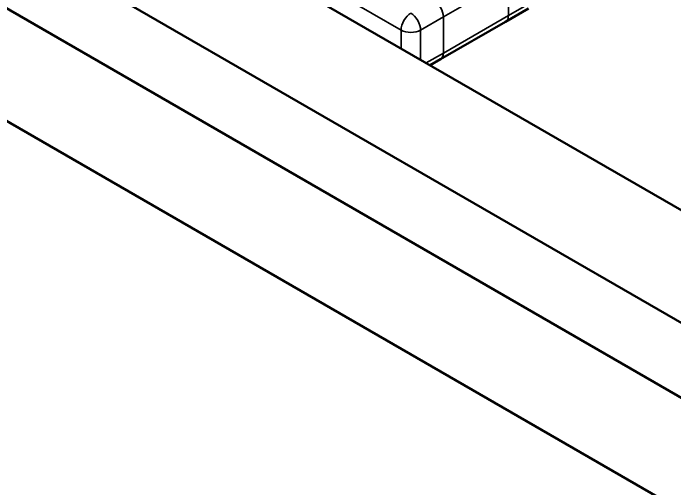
# Model space of a CAD drawing. Header units: millimetres. Extents: x -86 to 841, y -58 to 594.
# Drawn here: x 156.72 to 163.91, y 189 to 194.17 of the extents above; entities that cross this region are included whole.
import ezdxf

# ---------------------------------------------------------------- set-up
doc = ezdxf.new("R2010")
doc.units = ezdxf.units.MM
doc.layers.add('Visible (ISO)', color=7, linetype='Continuous', lineweight=50)
doc.layers.add('Visible Narrow (ISO)', color=7, linetype='Continuous', lineweight=35)

msp = doc.modelspace()

# ---------------------------------------------------------------- linework, layer by layer
at = {"layer": 'Visible (ISO)'}
for p, q in [((120.2741, 216.04), (192.399, 174.3986)), ((192.399, 173.5821), (120.2741, 215.2235)), ((119.2135, 214.6111), (191.3384, 172.9698)), ((168.0039, 189.7079), (146.7906, 201.9554)), ((162.0674, 194.0814), (162.3149, 194.2243)), ((161.3603, 193.6731), (162.0674, 194.0814)), ((161.2481, 193.6084), (161.3603, 193.6731))]:
    msp.add_line(p, q, dxfattribs=at)
at = {"layer": 'Visible Narrow (ISO)'}
for p, q in [((162.0985, 194.542), (161.3914, 194.1337)), ((162.0985, 194.15), (162.0985, 194.542)), ((160.9318, 193.9908), (160.26, 194.3787)), ((162.0985, 194.15), (162.346, 194.2929)), ((161.3914, 194.1337), (161.1439, 193.9908)), ((161.3914, 193.7418), (162.0985, 194.15)), ((161.3914, 194.1337), (161.3914, 193.7418)), ((160.9318, 193.791), (160.9318, 193.9908)), ((161.1439, 193.9908), (161.1439, 193.6685)), ((161.2042, 193.6337), (161.3914, 193.7418))]:
    msp.add_line(p, q, dxfattribs=at)
for centre, major_axis, start_param, end_param in [((161.2853, 194.1949), (-0.075, 0.1299), 3.926991, 5.497787), ((161.0378, 194.0521), (-0.075, -0.1299), 3.926991, 5.497787), ((161.0378, 194.0521), (0.075, -0.1299), 0.785398, 2.356195), ((161.9924, 194.2113), (0.075, -0.1299), 0, 0.785398), ((161.0378, 194.0521), (0.15, 0), 3.926991, 5.497787), ((161.2853, 193.803), (0.075, -0.1299), 0, 0.785398)]:
    msp.add_ellipse(centre, major_axis=major_axis, ratio=0.57735, start_param=start_param, end_param=end_param, dxfattribs=at)

doc.saveas('drawing.dxf')
